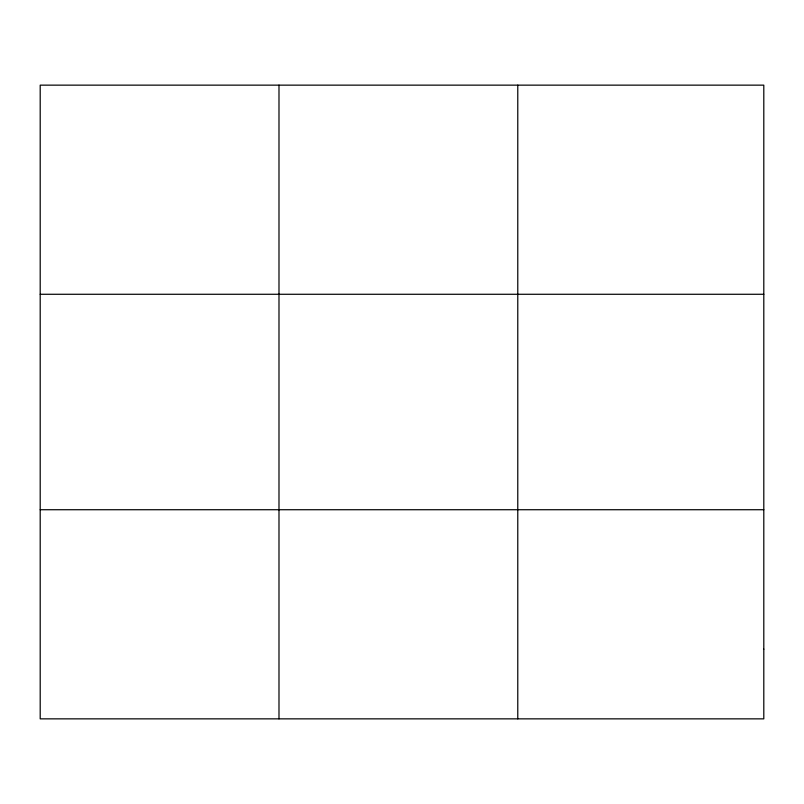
<?xml version="1.0" encoding="UTF-8"?>
<svg xmlns="http://www.w3.org/2000/svg" width="804" height="804" viewBox="0 0 804 804"><rect width="100%" height="100%" fill="white"/><g stroke="black" fill="none" stroke-linecap="round" stroke-linejoin="round"><path stroke-width="1.21" d="M278.988 85.144L278.988 718.856M517.776 85.144L517.776 718.856M40.2 294.274L763.8 294.274M40.2 509.726L763.8 509.726M763.8 649.15L763.8 718.856L40.2 718.856L40.2 85.144L763.8 85.144L763.8 649.15"/></g></svg>
